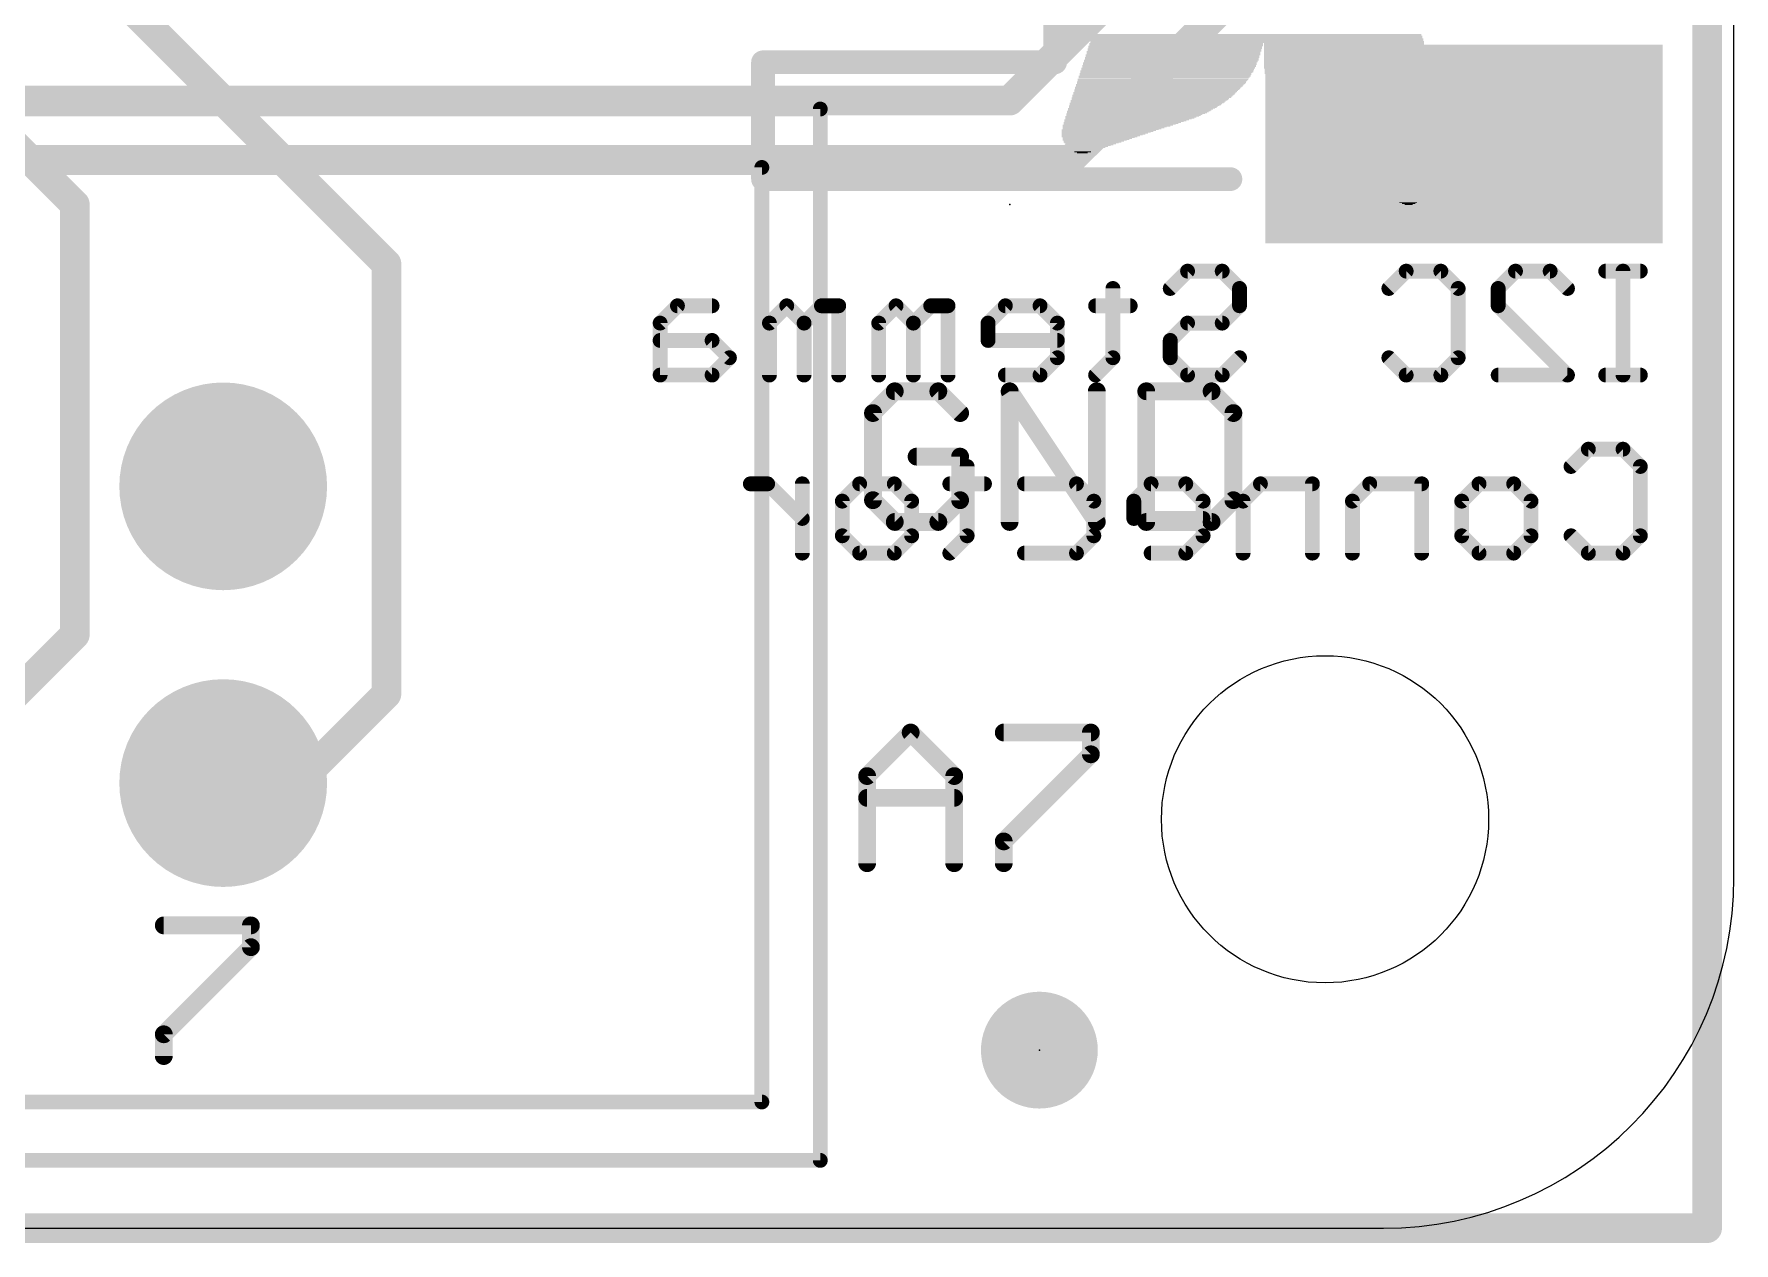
# Model space of a CAD drawing. Extents: x -0.1 to 65, y -0.1 to 31.1.
# Drawn here: x 50.45 to 65, y -0.13 to 10.22 of the extents above; entities that cross this region are included whole.
import ezdxf

# ---------------------------------------------------------------- set-up
doc = ezdxf.new("R2010")
doc.units = 0
for name, color, linetype in [('1', 12, 'CONTINUOUS'), ('16', 5, 'CONTINUOUS'), ('17', 110, 'CONTINUOUS'), ('20', 4, 'CONTINUOUS'), ('21', 40, 'CONTINUOUS'), ('22', 6, 'CONTINUOUS'), ('23', 40, 'CONTINUOUS')]:
    doc.layers.add(name, color=color, linetype=linetype)

# ---------------------------------------------------------------- blocks, each defined once
blk = doc.blocks.new('PIE')
at = {"const_width": 0.5}
blk.add_lwpolyline([(0, -0.25, 1), (0, 0.25, 1), (0, -0.25)], format="xyb", dxfattribs=at)
blk = doc.blocks.new('ROUNDP')
at = {"const_width": 0.5}
blk.add_lwpolyline([(0, -0.25, 1), (0, 0.25, 1), (0, -0.25)], format="xyb", dxfattribs=at)
blk = doc.blocks.new('RECT')
blk.add_solid([(-0.5, -0.5), (0.5, -0.5), (-0.5, 0.5), (0.5, 0.5)])

msp = doc.modelspace()

# ---------------------------------------------------------------- linework, layer by layer
at = {"layer": '1', "const_width": 0.254}
for points in [[(64.77, 30.988), (64.77, 0)], [(50.977, 10.745), (53.467, 8.255)], [(49.468, 10.095), (50.8, 8.763)], [(50.8, 8.763), (50.8, 5.08)], [(53.467, 8.255), (53.467, 4.572)], [(50.8, 5.08), (49.53, 3.81)], [(53.467, 4.572), (52.705, 3.81)], [(52.705, 3.81), (52.07, 3.81)], [(64.77, 0), (0, 0)]]:
    msp.add_lwpolyline(points, dxfattribs=at)
at = {"layer": '1', "const_width": 0.127}
for points in [[(50.8635, 8.763, 1), (50.7365, 8.763)], [(50.7551, 8.7181, 1), (50.8449, 8.8079)], [(53.5305, 8.255, 1), (53.4035, 8.255)], [(53.4221, 8.2101, 1), (53.5119, 8.2999)], [(50.7365, 5.08, 1), (50.8635, 5.08)], [(50.8449, 5.0351, 1), (50.7551, 5.1249)], [(53.5119, 4.5271, 1), (53.4221, 4.6169)], [(53.4035, 4.572, 1), (53.5305, 4.572)], [(52.07, 3.8735, 1), (52.07, 3.7465)], [(52.705, 3.7465, 1), (52.705, 3.8735)], [(52.6601, 3.8549, 1), (52.7499, 3.7651)], [(64.7065, 0, 1), (64.8335, 0)], [(64.77, -0.0635, 1), (64.77, 0.0635)]]:
    msp.add_lwpolyline(points, format="xyb", dxfattribs=at)
at = {"layer": '16', "const_width": 0.254}
for points in [[(64.77, 30.988), (64.77, 0)], [(60.96, 11.811), (58.801, 9.652)], [(59.3206, 9.144), (61.4172, 11.2406)], [(58.801, 9.652), (22.225, 9.652)], [(59.3206, 9.144), (19.685, 9.144)], [(64.77, 0), (0, 0)]]:
    msp.add_lwpolyline(points, dxfattribs=at)
at = {"layer": '16', "const_width": 0.127}
for points in [[(58.7561, 9.6969, 1), (58.8459, 9.6071)], [(58.801, 9.5885, 1), (58.801, 9.7155)], [(59.2757, 9.1889, 1), (59.3655, 9.0991)], [(59.3206, 9.0805, 1), (59.3206, 9.2075)], [(64.7065, 0, 1), (64.8335, 0)], [(64.77, -0.0635, 1), (64.77, 0.0635)]]:
    msp.add_lwpolyline(points, format="xyb", dxfattribs=at)
at = {"layer": '20'}
for p, q in [((65, 3), (65, 27.6604)), ((3, 0), (62, 0))]:
    msp.add_line(p, q, dxfattribs=at)
msp.add_circle((61.5, 3.5), 1.4, dxfattribs=at)
msp.add_arc((62, 3), 3, 270, 0, dxfattribs=at)
at = {"layer": '21'}
for points, const_width in [([(57.18, 9.58), (29.18, 9.58)], 0.127), ([(57.18, 0.58), (57.18, 9.58)], 0.127), ([(56.68, 9.08), (29.68, 9.08)], 0.127), ([(56.68, 1.08), (56.68, 9.08)], 0.127), ([(57.8175, 7.1638), (57.6311, 6.9773)], 0.1524), ([(58.1904, 7.1638), (57.8175, 7.1638)], 0.1524), ([(58.3768, 6.9773), (58.1904, 7.1638)], 0.1524), ([(58.8005, 6.0452), (58.8005, 7.1638)], 0.1524), ([(58.8005, 7.1638), (59.5462, 6.0452)], 0.1524), ([(59.5462, 6.0452), (59.5462, 7.1638)], 0.1524), ([(59.9699, 7.1638), (59.9699, 6.0452)], 0.1524), ([(60.5292, 7.1638), (59.9699, 7.1638)], 0.1524), ([(60.7156, 6.9773), (60.5292, 7.1638)], 0.1524), ([(57.6311, 6.9773), (57.6311, 6.2316)], 0.1524), ([(60.7156, 6.2316), (60.7156, 6.9773)], 0.1524), ([(58.3768, 6.6045), (58.004, 6.6045)], 0.1524), ([(58.3768, 6.2316), (58.3768, 6.6045)], 0.1524), ([(57.6311, 6.2316), (57.8175, 6.0452)], 0.1524), ([(58.1904, 6.0452), (58.3768, 6.2316)], 0.1524), ([(60.5292, 6.0452), (60.7156, 6.2316)], 0.1524), ([(57.8175, 6.0452), (58.1904, 6.0452)], 0.1524), ([(59.9699, 6.0452), (60.5292, 6.0452)], 0.1524), ([(57.5808, 3.8699), (57.9537, 4.2428)], 0.1524), ([(57.9537, 4.2428), (58.3265, 3.8699)], 0.1524), ([(58.7502, 4.2428), (59.4959, 4.2428)], 0.1524), ([(59.4959, 4.2428), (59.4959, 4.0563)], 0.1524), ([(59.4959, 4.0563), (58.7502, 3.3106)], 0.1524), ([(57.5808, 3.1242), (57.5808, 3.8699)], 0.1524), ([(58.3265, 3.8699), (58.3265, 3.1242)], 0.1524), ([(57.5808, 3.6835), (58.3265, 3.6835)], 0.1524), ([(58.7502, 3.3106), (58.7502, 3.1242)], 0.1524), ([(51.5615, 2.5918), (52.3072, 2.5918)], 0.1524), ([(52.3072, 2.5918), (52.3072, 2.4053)], 0.1524), ([(52.3072, 2.4053), (51.5615, 1.6596)], 0.1524), ([(51.5615, 1.6596), (51.5615, 1.4732)], 0.1524), ([(44.43, 1.08), (56.68, 1.08)], 0.127), ([(29.18, 0.58), (57.18, 0.58)], 0.127)]:
    msp.add_lwpolyline(points, dxfattribs=dict(at, const_width=const_width))
for points, const_width in [([(57.2118, 9.58, 1), (57.1482, 9.58)], 0.0635), ([(57.18, 9.5482, 1), (57.18, 9.6118)], 0.0635), ([(56.7118, 9.08, 1), (56.6482, 9.08)], 0.0635), ([(56.68, 9.0482, 1), (56.68, 9.1118)], 0.0635), ([(57.8175, 7.2019, 1), (57.8175, 7.1257)], 0.0762), ([(57.8445, 7.1368, 1), (57.7906, 7.1907)], 0.0762), ([(58.2173, 7.1907, 1), (58.1634, 7.1368)], 0.0762), ([(58.1904, 7.1257, 1), (58.1904, 7.2019)], 0.0762), ([(58.8386, 7.1638, 1), (58.7624, 7.1638)], 0.0762), ([(58.8322, 7.1849, 1), (58.7688, 7.1426)], 0.0762), ([(59.5843, 7.1638, 1), (59.5081, 7.1638)], 0.0762), ([(60.008, 7.1638, 1), (59.9318, 7.1638)], 0.0762), ([(59.9699, 7.2019, 1), (59.9699, 7.1257)], 0.0762), ([(60.5561, 7.1907, 1), (60.5022, 7.1368)], 0.0762), ([(60.5292, 7.1257, 1), (60.5292, 7.2019)], 0.0762), ([(57.6692, 6.9773, 1), (57.593, 6.9773)], 0.0762), ([(57.6042, 7.0043, 1), (57.658, 6.9504)], 0.0762), ([(58.3499, 6.9504, 1), (58.4037, 7.0043)], 0.0762), ([(60.7537, 6.9773, 1), (60.6775, 6.9773)], 0.0762), ([(60.6887, 6.9504, 1), (60.7425, 7.0043)], 0.0762), ([(58.004, 6.6426, 1), (58.004, 6.5664)], 0.0762), ([(58.4149, 6.6045, 1), (58.3387, 6.6045)], 0.0762), ([(58.3768, 6.5664, 1), (58.3768, 6.6426)], 0.0762), ([(57.658, 6.2586, 1), (57.6042, 6.2047)], 0.0762), ([(57.593, 6.2316, 1), (57.6692, 6.2316)], 0.0762), ([(58.3387, 6.2316, 1), (58.4149, 6.2316)], 0.0762), ([(58.4037, 6.2047, 1), (58.3499, 6.2586)], 0.0762), ([(60.6775, 6.2316, 1), (60.7537, 6.2316)], 0.0762), ([(60.7425, 6.2047, 1), (60.6887, 6.2586)], 0.0762), ([(57.8175, 6.0833, 1), (57.8175, 6.0071)], 0.0762), ([(58.1904, 6.0071, 1), (58.1904, 6.0833)], 0.0762), ([(59.9699, 6.0833, 1), (59.9699, 6.0071)], 0.0762), ([(60.5292, 6.0071, 1), (60.5292, 6.0833)], 0.0762), ([(57.7906, 6.0183, 1), (57.8445, 6.0721)], 0.0762), ([(58.1634, 6.0721, 1), (58.2173, 6.0183)], 0.0762), ([(58.7624, 6.0452, 1), (58.8386, 6.0452)], 0.0762), ([(59.5081, 6.0452, 1), (59.5843, 6.0452)], 0.0762), ([(59.5145, 6.0241, 1), (59.5779, 6.0663)], 0.0762), ([(59.9318, 6.0452, 1), (60.008, 6.0452)], 0.0762), ([(60.5022, 6.0721, 1), (60.5561, 6.0183)], 0.0762), ([(57.9806, 4.2697, 1), (57.9267, 4.2158)], 0.0762), ([(57.9806, 4.2158, 1), (57.9267, 4.2697)], 0.0762), ([(58.7502, 4.2809, 1), (58.7502, 4.2047)], 0.0762), ([(59.534, 4.2428, 1), (59.4578, 4.2428)], 0.0762), ([(59.4959, 4.2047, 1), (59.4959, 4.2809)], 0.0762), ([(59.4578, 4.0563, 1), (59.534, 4.0563)], 0.0762), ([(59.5228, 4.0294, 1), (59.469, 4.0833)], 0.0762), ([(57.6189, 3.8699, 1), (57.5427, 3.8699)], 0.0762), ([(57.5539, 3.8968, 1), (57.6077, 3.843)], 0.0762), ([(58.3646, 3.8699, 1), (58.2884, 3.8699)], 0.0762), ([(58.2996, 3.843, 1), (58.3534, 3.8968)], 0.0762), ([(57.5808, 3.7216, 1), (57.5808, 3.6454)], 0.0762), ([(58.3265, 3.6454, 1), (58.3265, 3.7216)], 0.0762), ([(58.7883, 3.3106, 1), (58.7121, 3.3106)], 0.0762), ([(58.7233, 3.3376, 1), (58.7771, 3.2837)], 0.0762), ([(57.5427, 3.1242, 1), (57.6189, 3.1242)], 0.0762), ([(58.2884, 3.1242, 1), (58.3646, 3.1242)], 0.0762), ([(58.7121, 3.1242, 1), (58.7883, 3.1242)], 0.0762), ([(51.5615, 2.6299, 1), (51.5615, 2.5537)], 0.0762), ([(52.3453, 2.5918, 1), (52.2691, 2.5918)], 0.0762), ([(52.3072, 2.5537, 1), (52.3072, 2.6299)], 0.0762), ([(52.3341, 2.3784, 1), (52.2803, 2.4323)], 0.0762), ([(52.2691, 2.4053, 1), (52.3453, 2.4053)], 0.0762), ([(51.5996, 1.6596, 1), (51.5234, 1.6596)], 0.0762), ([(51.5346, 1.6866, 1), (51.5884, 1.6327)], 0.0762), ([(51.5234, 1.4732, 1), (51.5996, 1.4732)], 0.0762), ([(56.6482, 1.08, 1), (56.7118, 1.08)], 0.0635), ([(56.68, 1.0483, 1), (56.68, 1.1118)], 0.0635), ([(57.1482, 0.58, 1), (57.2118, 0.58)], 0.0635), ([(57.18, 0.5483, 1), (57.18, 0.6118)], 0.0635)]:
    msp.add_lwpolyline(points, format="xyb", dxfattribs=dict(at, const_width=const_width))
at = {"layer": '22'}
for points, const_width in [([(59.19, 9.98), (59.19, 11.23)], 0.2032), ([(56.69, 8.98), (56.69, 9.98)], 0.2032), ([(56.69, 9.98), (59.19, 9.98)], 0.2032), ([(60.69, 8.98), (56.69, 8.98)], 0.2032), ([(60.1751, 8.044), (60.3234, 8.1923)], 0.127), ([(60.3234, 8.1923), (60.62, 8.1923)], 0.127), ([(60.62, 8.1923), (60.7683, 8.044)], 0.127), ([(62.0461, 8.044), (62.1944, 8.1923)], 0.127), ([(62.1944, 8.1923), (62.491, 8.1923)], 0.127), ([(62.491, 8.1923), (62.6393, 8.044)], 0.127), ([(62.9817, 8.044), (63.1299, 8.1923)], 0.127), ([(63.1299, 8.1923), (63.4265, 8.1923)], 0.127), ([(63.4265, 8.1923), (63.5748, 8.044)], 0.127), ([(64.1985, 8.1923), (63.9019, 8.1923)], 0.127), ([(64.0502, 7.3025), (64.0502, 8.1923)], 0.127), ([(59.6845, 8.044), (59.6845, 7.4508)], 0.127), ([(60.7683, 8.044), (60.7683, 7.8957)], 0.127), ([(62.6393, 8.044), (62.6393, 7.4508)], 0.127), ([(62.9817, 7.8957), (62.9817, 8.044)], 0.127), ([(55.9576, 7.8957), (55.8093, 7.7474)], 0.127), ([(56.2542, 7.8957), (55.9576, 7.8957)], 0.127), ([(56.8932, 7.8957), (56.7449, 7.7474)], 0.127), ([(57.0414, 7.7474), (56.8932, 7.8957)], 0.127), ([(57.1897, 7.8957), (57.0414, 7.7474)], 0.127), ([(57.338, 7.8957), (57.1897, 7.8957)], 0.127), ([(57.338, 7.3025), (57.338, 7.8957)], 0.127), ([(57.8287, 7.8957), (57.6804, 7.7474)], 0.127), ([(57.977, 7.7474), (57.8287, 7.8957)], 0.127), ([(58.1253, 7.8957), (57.977, 7.7474)], 0.127), ([(58.2736, 7.8957), (58.1253, 7.8957)], 0.127), ([(58.2736, 7.3025), (58.2736, 7.8957)], 0.127), ([(58.7642, 7.8957), (58.6159, 7.7474)], 0.127), ([(59.0608, 7.8957), (58.7642, 7.8957)], 0.127), ([(59.2091, 7.7474), (59.0608, 7.8957)], 0.127), ([(59.8327, 7.8957), (59.5362, 7.8957)], 0.127), ([(60.7683, 7.8957), (60.62, 7.7474)], 0.127), ([(63.5748, 7.3025), (62.9817, 7.8957)], 0.127), ([(55.8093, 7.7474), (55.8093, 7.3025)], 0.127), ([(56.7449, 7.7474), (56.7449, 7.3025)], 0.127), ([(57.0414, 7.7474), (57.0414, 7.3025)], 0.127), ([(57.6804, 7.7474), (57.6804, 7.3025)], 0.127), ([(57.977, 7.7474), (57.977, 7.3025)], 0.127), ([(58.6159, 7.7474), (58.6159, 7.5991)], 0.127), ([(59.2091, 7.4508), (59.2091, 7.7474)], 0.127), ([(60.3234, 7.7474), (60.1751, 7.5991)], 0.127), ([(60.62, 7.7474), (60.3234, 7.7474)], 0.127), ([(56.2542, 7.5991), (55.8093, 7.5991)], 0.127), ([(56.4025, 7.4508), (56.2542, 7.5991)], 0.127), ([(58.6159, 7.5991), (59.2091, 7.5991)], 0.127), ([(60.1751, 7.5991), (60.1751, 7.4508)], 0.127), ([(56.2542, 7.3025), (56.4025, 7.4508)], 0.127), ([(59.0608, 7.3025), (59.2091, 7.4508)], 0.127), ([(59.6845, 7.4508), (59.5362, 7.3025)], 0.127), ([(60.1751, 7.4508), (60.3234, 7.3025)], 0.127), ([(60.62, 7.3025), (60.7683, 7.4508)], 0.127), ([(62.1944, 7.3025), (62.0461, 7.4508)], 0.127), ([(62.6393, 7.4508), (62.491, 7.3025)], 0.127), ([(55.8093, 7.3025), (56.2542, 7.3025)], 0.127), ([(58.7642, 7.3025), (59.0608, 7.3025)], 0.127), ([(60.3234, 7.3025), (60.62, 7.3025)], 0.127), ([(62.491, 7.3025), (62.1944, 7.3025)], 0.127), ([(62.9817, 7.3025), (63.5748, 7.3025)], 0.127), ([(64.1985, 7.3025), (63.9019, 7.3025)], 0.127), ([(63.6053, 6.52), (63.7536, 6.6683)], 0.127), ([(63.7536, 6.6683), (64.0502, 6.6683)], 0.127), ([(64.0502, 6.6683), (64.1985, 6.52)], 0.127), ([(58.4371, 6.52), (58.4371, 5.9268)], 0.127), ([(64.1985, 6.52), (64.1985, 5.9268)], 0.127), ([(56.7296, 6.3717), (56.5813, 6.3717)], 0.127), ([(57.0262, 6.0751), (56.7296, 6.3717)], 0.127), ([(57.0262, 5.7785), (57.0262, 6.3717)], 0.127), ([(57.3685, 6.2234), (57.5168, 6.3717)], 0.127), ([(57.5168, 6.3717), (57.8134, 6.3717)], 0.127), ([(57.8134, 6.3717), (57.9617, 6.2234)], 0.127), ([(58.5854, 6.3717), (58.2888, 6.3717)], 0.127), ([(58.9277, 6.3717), (59.3726, 6.3717)], 0.127), ([(59.3726, 6.3717), (59.5209, 6.2234)], 0.127), ([(60.0115, 6.3717), (59.8633, 6.2234)], 0.127), ([(60.3081, 6.3717), (60.0115, 6.3717)], 0.127), ([(60.4564, 6.2234), (60.3081, 6.3717)], 0.127), ([(60.9471, 6.3717), (60.7988, 6.2234)], 0.127), ([(61.3919, 6.3717), (60.9471, 6.3717)], 0.127), ([(61.3919, 5.7785), (61.3919, 6.3717)], 0.127), ([(61.8826, 6.3717), (61.7343, 6.2234)], 0.127), ([(62.3275, 6.3717), (61.8826, 6.3717)], 0.127), ([(62.3275, 5.7785), (62.3275, 6.3717)], 0.127), ([(62.6698, 6.2234), (62.8181, 6.3717)], 0.127), ([(62.8181, 6.3717), (63.1147, 6.3717)], 0.127), ([(63.1147, 6.3717), (63.263, 6.2234)], 0.127), ([(57.3685, 5.9268), (57.3685, 6.2234)], 0.127), ([(57.9617, 6.2234), (57.9617, 5.9268)], 0.127), ([(59.5209, 6.2234), (59.5209, 5.9268)], 0.127), ([(59.8633, 6.2234), (59.8633, 6.0751)], 0.127), ([(60.4564, 5.9268), (60.4564, 6.2234)], 0.127), ([(60.7988, 6.2234), (60.7988, 5.7785)], 0.127), ([(61.7343, 6.2234), (61.7343, 5.7785)], 0.127), ([(62.6698, 5.9268), (62.6698, 6.2234)], 0.127), ([(63.263, 6.2234), (63.263, 5.9268)], 0.127), ([(59.8633, 6.0751), (60.4564, 6.0751)], 0.127), ([(57.5168, 5.7785), (57.3685, 5.9268)], 0.127), ([(57.9617, 5.9268), (57.8134, 5.7785)], 0.127), ([(58.4371, 5.9268), (58.2888, 5.7785)], 0.127), ([(59.5209, 5.9268), (59.3726, 5.7785)], 0.127), ([(60.3081, 5.7785), (60.4564, 5.9268)], 0.127), ([(62.8181, 5.7785), (62.6698, 5.9268)], 0.127), ([(63.263, 5.9268), (63.1147, 5.7785)], 0.127), ([(63.7536, 5.7785), (63.6053, 5.9268)], 0.127), ([(64.1985, 5.9268), (64.0502, 5.7785)], 0.127), ([(57.8134, 5.7785), (57.5168, 5.7785)], 0.127), ([(59.3726, 5.7785), (58.9277, 5.7785)], 0.127), ([(60.0115, 5.7785), (60.3081, 5.7785)], 0.127), ([(63.1147, 5.7785), (62.8181, 5.7785)], 0.127), ([(64.0502, 5.7785), (63.7536, 5.7785)], 0.127)]:
    msp.add_lwpolyline(points, dxfattribs=dict(at, const_width=const_width))
for points, const_width in [([(56.7408, 9.98, 1), (56.6392, 9.98)], 0.1016), ([(56.69, 10.0308, 1), (56.69, 9.9292)], 0.1016), ([(59.19, 9.9292, 1), (59.19, 10.0308)], 0.1016), ([(59.1392, 9.98, 1), (59.2408, 9.98)], 0.1016), ([(56.69, 9.0308, 1), (56.69, 8.9292)], 0.1016), ([(56.6392, 8.98, 1), (56.7408, 8.98)], 0.1016), ([(60.69, 8.9292, 1), (60.69, 9.0308)], 0.1016), ([(60.3234, 8.224, 1), (60.3234, 8.1605)], 0.0635), ([(60.3458, 8.1698, 1), (60.3009, 8.2147)], 0.0635), ([(60.6424, 8.2147, 1), (60.5975, 8.1698)], 0.0635), ([(60.62, 8.1605, 1), (60.62, 8.224)], 0.0635), ([(62.1944, 8.224, 1), (62.1944, 8.1605)], 0.0635), ([(62.2169, 8.1698, 1), (62.172, 8.2147)], 0.0635), ([(62.5135, 8.2147, 1), (62.4686, 8.1698)], 0.0635), ([(62.491, 8.1605, 1), (62.491, 8.224)], 0.0635), ([(63.1299, 8.224, 1), (63.1299, 8.1605)], 0.0635), ([(63.1524, 8.1698, 1), (63.1075, 8.2147)], 0.0635), ([(63.449, 8.2147, 1), (63.4041, 8.1698)], 0.0635), ([(63.4265, 8.1605, 1), (63.4265, 8.224)], 0.0635), ([(63.9019, 8.224, 1), (63.9019, 8.1605)], 0.0635), ([(64.082, 8.1923, 1), (64.0185, 8.1923)], 0.0635), ([(64.1985, 8.1605, 1), (64.1985, 8.224)], 0.0635), ([(59.7162, 8.044, 1), (59.6527, 8.044)], 0.0635), ([(60.1526, 8.0664, 1), (60.1975, 8.0215)], 0.0635), ([(60.8, 8.044, 1), (60.7365, 8.044)], 0.0635), ([(60.7458, 8.0215, 1), (60.7907, 8.0664)], 0.0635), ([(62.0237, 8.0664, 1), (62.0686, 8.0215)], 0.0635), ([(62.6711, 8.044, 1), (62.6076, 8.044)], 0.0635), ([(62.6169, 8.0215, 1), (62.6618, 8.0664)], 0.0635), ([(63.0134, 8.044, 1), (62.9499, 8.044)], 0.0635), ([(62.9592, 8.0664, 1), (63.0041, 8.0215)], 0.0635), ([(63.5524, 8.0215, 1), (63.5973, 8.0664)], 0.0635), ([(55.9576, 7.9274, 1), (55.9576, 7.8639)], 0.0635), ([(55.9801, 7.8732, 1), (55.9352, 7.9181)], 0.0635), ([(56.2542, 7.8639, 1), (56.2542, 7.9274)], 0.0635), ([(56.9156, 7.9181, 1), (56.8707, 7.8732)], 0.0635), ([(56.9156, 7.8732, 1), (56.8707, 7.9181)], 0.0635), ([(57.1897, 7.9274, 1), (57.1897, 7.8639)], 0.0635), ([(57.2122, 7.8732, 1), (57.1673, 7.9181)], 0.0635), ([(57.3698, 7.8957, 1), (57.3063, 7.8957)], 0.0635), ([(57.338, 7.8639, 1), (57.338, 7.9274)], 0.0635), ([(57.8511, 7.9181, 1), (57.8062, 7.8732)], 0.0635), ([(57.8511, 7.8732, 1), (57.8062, 7.9181)], 0.0635), ([(58.1253, 7.9274, 1), (58.1253, 7.8639)], 0.0635), ([(58.1477, 7.8732, 1), (58.1028, 7.9181)], 0.0635), ([(58.3053, 7.8957, 1), (58.2418, 7.8957)], 0.0635), ([(58.2736, 7.8639, 1), (58.2736, 7.9274)], 0.0635), ([(58.7642, 7.9274, 1), (58.7642, 7.8639)], 0.0635), ([(58.7866, 7.8732, 1), (58.7417, 7.9181)], 0.0635), ([(59.0832, 7.9181, 1), (59.0383, 7.8732)], 0.0635), ([(59.0608, 7.8639, 1), (59.0608, 7.9274)], 0.0635), ([(59.5362, 7.9274, 1), (59.5362, 7.8639)], 0.0635), ([(59.8327, 7.8639, 1), (59.8327, 7.9274)], 0.0635), ([(60.7365, 7.8957, 1), (60.8, 7.8957)], 0.0635), ([(60.7907, 7.8732, 1), (60.7458, 7.9181)], 0.0635), ([(62.9499, 7.8957, 1), (63.0134, 7.8957)], 0.0635), ([(63.0041, 7.9181, 1), (62.9592, 7.8732)], 0.0635), ([(55.8411, 7.7474, 1), (55.7776, 7.7474)], 0.0635), ([(55.7869, 7.7698, 1), (55.8318, 7.7249)], 0.0635), ([(56.7766, 7.7474, 1), (56.7131, 7.7474)], 0.0635), ([(56.7224, 7.7698, 1), (56.7673, 7.7249)], 0.0635), ([(57.0732, 7.7474, 1), (57.0097, 7.7474)], 0.0635), ([(57.019, 7.7698, 1), (57.0639, 7.7249)], 0.0635), ([(57.019, 7.7249, 1), (57.0639, 7.7698)], 0.0635), ([(57.7121, 7.7474, 1), (57.6486, 7.7474)], 0.0635), ([(57.6579, 7.7698, 1), (57.7028, 7.7249)], 0.0635), ([(58.0087, 7.7474, 1), (57.9452, 7.7474)], 0.0635), ([(57.9545, 7.7698, 1), (57.9994, 7.7249)], 0.0635), ([(57.9545, 7.7249, 1), (57.9994, 7.7698)], 0.0635), ([(58.6476, 7.7474, 1), (58.5841, 7.7474)], 0.0635), ([(58.5934, 7.7698, 1), (58.6383, 7.7249)], 0.0635), ([(59.2408, 7.7474, 1), (59.1773, 7.7474)], 0.0635), ([(59.1866, 7.7249, 1), (59.2315, 7.7698)], 0.0635), ([(60.3234, 7.7791, 1), (60.3234, 7.7156)], 0.0635), ([(60.3458, 7.7249, 1), (60.3009, 7.7698)], 0.0635), ([(60.5975, 7.7698, 1), (60.6424, 7.7249)], 0.0635), ([(60.62, 7.7156, 1), (60.62, 7.7791)], 0.0635), ([(55.8093, 7.6308, 1), (55.8093, 7.5673)], 0.0635), ([(56.2767, 7.6215, 1), (56.2318, 7.5766)], 0.0635), ([(56.2542, 7.5673, 1), (56.2542, 7.6308)], 0.0635), ([(58.5841, 7.5991, 1), (58.6476, 7.5991)], 0.0635), ([(58.6159, 7.6308, 1), (58.6159, 7.5673)], 0.0635), ([(59.2091, 7.5673, 1), (59.2091, 7.6308)], 0.0635), ([(60.2068, 7.5991, 1), (60.1433, 7.5991)], 0.0635), ([(60.1526, 7.6215, 1), (60.1975, 7.5766)], 0.0635), ([(56.425, 7.4283, 1), (56.3801, 7.4732)], 0.0635), ([(56.3801, 7.4283, 1), (56.425, 7.4732)], 0.0635), ([(59.1773, 7.4508, 1), (59.2408, 7.4508)], 0.0635), ([(59.2315, 7.4283, 1), (59.1866, 7.4732)], 0.0635), ([(59.6527, 7.4508, 1), (59.7162, 7.4508)], 0.0635), ([(59.7069, 7.4283, 1), (59.662, 7.4732)], 0.0635), ([(60.1433, 7.4508, 1), (60.2068, 7.4508)], 0.0635), ([(60.1975, 7.4732, 1), (60.1526, 7.4283)], 0.0635), ([(60.7907, 7.4283, 1), (60.7458, 7.4732)], 0.0635), ([(62.0686, 7.4732, 1), (62.0237, 7.4283)], 0.0635), ([(62.6076, 7.4508, 1), (62.6711, 7.4508)], 0.0635), ([(62.6618, 7.4283, 1), (62.6169, 7.4732)], 0.0635), ([(55.8093, 7.3342, 1), (55.8093, 7.2708)], 0.0635), ([(55.7776, 7.3025, 1), (55.8411, 7.3025)], 0.0635), ([(56.2318, 7.325, 1), (56.2767, 7.28)], 0.0635), ([(56.2542, 7.2708, 1), (56.2542, 7.3342)], 0.0635), ([(56.7131, 7.3025, 1), (56.7766, 7.3025)], 0.0635), ([(57.0097, 7.3025, 1), (57.0732, 7.3025)], 0.0635), ([(57.3063, 7.3025, 1), (57.3698, 7.3025)], 0.0635), ([(57.6486, 7.3025, 1), (57.7121, 7.3025)], 0.0635), ([(57.9452, 7.3025, 1), (58.0087, 7.3025)], 0.0635), ([(58.2418, 7.3025, 1), (58.3053, 7.3025)], 0.0635), ([(58.7642, 7.3342, 1), (58.7642, 7.2708)], 0.0635), ([(59.0383, 7.325, 1), (59.0832, 7.28)], 0.0635), ([(59.0608, 7.2708, 1), (59.0608, 7.3342)], 0.0635), ([(59.5137, 7.325, 1), (59.5586, 7.28)], 0.0635), ([(60.3234, 7.3342, 1), (60.3234, 7.2708)], 0.0635), ([(60.3009, 7.28, 1), (60.3458, 7.325)], 0.0635), ([(60.5975, 7.325, 1), (60.6424, 7.28)], 0.0635), ([(60.62, 7.2708, 1), (60.62, 7.3342)], 0.0635), ([(62.1944, 7.3342, 1), (62.1944, 7.2708)], 0.0635), ([(62.172, 7.28, 1), (62.2169, 7.325)], 0.0635), ([(62.4686, 7.325, 1), (62.5135, 7.28)], 0.0635), ([(62.491, 7.2708, 1), (62.491, 7.3342)], 0.0635), ([(62.9817, 7.3342, 1), (62.9817, 7.2708)], 0.0635), ([(63.5524, 7.28, 1), (63.5973, 7.325)], 0.0635), ([(63.5748, 7.2708, 1), (63.5748, 7.3342)], 0.0635), ([(63.9019, 7.3342, 1), (63.9019, 7.2708)], 0.0635), ([(64.0185, 7.3025, 1), (64.082, 7.3025)], 0.0635), ([(64.1985, 7.2708, 1), (64.1985, 7.3342)], 0.0635), ([(63.7536, 6.7, 1), (63.7536, 6.6365)], 0.0635), ([(63.7761, 6.6458, 1), (63.7312, 6.6907)], 0.0635), ([(64.0727, 6.6907, 1), (64.0278, 6.6458)], 0.0635), ([(64.0502, 6.6365, 1), (64.0502, 6.7)], 0.0635), ([(58.4688, 6.52, 1), (58.4053, 6.52)], 0.0635), ([(63.5829, 6.5424, 1), (63.6278, 6.4975)], 0.0635), ([(64.2303, 6.52, 1), (64.1668, 6.52)], 0.0635), ([(64.176, 6.4975, 1), (64.221, 6.5424)], 0.0635), ([(56.5813, 6.4034, 1), (56.5813, 6.3399)], 0.0635), ([(56.7521, 6.3941, 1), (56.7072, 6.3492)], 0.0635), ([(56.7296, 6.3399, 1), (56.7296, 6.4034)], 0.0635), ([(57.0579, 6.3717, 1), (56.9944, 6.3717)], 0.0635), ([(57.5168, 6.4034, 1), (57.5168, 6.3399)], 0.0635), ([(57.5393, 6.3492, 1), (57.4944, 6.3941)], 0.0635), ([(57.8359, 6.3941, 1), (57.791, 6.3492)], 0.0635), ([(57.8134, 6.3399, 1), (57.8134, 6.4034)], 0.0635), ([(58.2888, 6.4034, 1), (58.2888, 6.3399)], 0.0635), ([(58.5854, 6.3399, 1), (58.5854, 6.4034)], 0.0635), ([(58.9277, 6.4034, 1), (58.9277, 6.3399)], 0.0635), ([(59.3951, 6.3941, 1), (59.3502, 6.3492)], 0.0635), ([(59.3726, 6.3399, 1), (59.3726, 6.4034)], 0.0635), ([(60.0115, 6.4034, 1), (60.0115, 6.3399)], 0.0635), ([(60.034, 6.3492, 1), (59.9891, 6.3941)], 0.0635), ([(60.3306, 6.3941, 1), (60.2857, 6.3492)], 0.0635), ([(60.3081, 6.3399, 1), (60.3081, 6.4034)], 0.0635), ([(60.9471, 6.4034, 1), (60.9471, 6.3399)], 0.0635), ([(60.9695, 6.3492, 1), (60.9246, 6.3941)], 0.0635), ([(61.4237, 6.3717, 1), (61.3602, 6.3717)], 0.0635), ([(61.3919, 6.3399, 1), (61.3919, 6.4034)], 0.0635), ([(61.8826, 6.4034, 1), (61.8826, 6.3399)], 0.0635), ([(61.905, 6.3492, 1), (61.8601, 6.3941)], 0.0635), ([(62.3592, 6.3717, 1), (62.2957, 6.3717)], 0.0635), ([(62.3275, 6.3399, 1), (62.3275, 6.4034)], 0.0635), ([(62.8181, 6.4034, 1), (62.8181, 6.3399)], 0.0635), ([(62.8406, 6.3492, 1), (62.7957, 6.3941)], 0.0635), ([(63.1371, 6.3941, 1), (63.0922, 6.3492)], 0.0635), ([(63.1147, 6.3399, 1), (63.1147, 6.4034)], 0.0635), ([(57.4003, 6.2234, 1), (57.3368, 6.2234)], 0.0635), ([(57.3461, 6.2458, 1), (57.391, 6.2009)], 0.0635), ([(57.9935, 6.2234, 1), (57.93, 6.2234)], 0.0635), ([(57.9393, 6.2009, 1), (57.9842, 6.2458)], 0.0635), ([(59.5527, 6.2234, 1), (59.4892, 6.2234)], 0.0635), ([(59.4985, 6.2009, 1), (59.5434, 6.2458)], 0.0635), ([(59.895, 6.2234, 1), (59.8315, 6.2234)], 0.0635), ([(59.8408, 6.2458, 1), (59.8857, 6.2009)], 0.0635), ([(60.4882, 6.2234, 1), (60.4247, 6.2234)], 0.0635), ([(60.434, 6.2009, 1), (60.4789, 6.2458)], 0.0635), ([(60.8305, 6.2234, 1), (60.767, 6.2234)], 0.0635), ([(60.7763, 6.2458, 1), (60.8212, 6.2009)], 0.0635), ([(61.766, 6.2234, 1), (61.7025, 6.2234)], 0.0635), ([(61.7118, 6.2458, 1), (61.7567, 6.2009)], 0.0635), ([(62.7016, 6.2234, 1), (62.6381, 6.2234)], 0.0635), ([(62.6474, 6.2458, 1), (62.6923, 6.2009)], 0.0635), ([(63.2947, 6.2234, 1), (63.2312, 6.2234)], 0.0635), ([(63.2405, 6.2009, 1), (63.2854, 6.2458)], 0.0635), ([(57.0037, 6.0526, 1), (57.0486, 6.0975)], 0.0635), ([(59.8633, 6.1068, 1), (59.8633, 6.0433)], 0.0635), ([(60.4564, 6.0433, 1), (60.4564, 6.1068)], 0.0635), ([(57.391, 5.9492, 1), (57.3461, 5.9043)], 0.0635), ([(57.9842, 5.9043, 1), (57.9393, 5.9492)], 0.0635), ([(58.4595, 5.9043, 1), (58.4146, 5.9492)], 0.0635), ([(59.5434, 5.9043, 1), (59.4985, 5.9492)], 0.0635), ([(59.8315, 6.0751, 1), (59.895, 6.0751)], 0.0635), ([(60.4789, 5.9043, 1), (60.434, 5.9492)], 0.0635), ([(62.6923, 5.9492, 1), (62.6474, 5.9043)], 0.0635), ([(63.2854, 5.9043, 1), (63.2405, 5.9492)], 0.0635), ([(63.6278, 5.9492, 1), (63.5829, 5.9043)], 0.0635), ([(64.221, 5.9043, 1), (64.176, 5.9492)], 0.0635), ([(57.3368, 5.9268, 1), (57.4003, 5.9268)], 0.0635), ([(57.5168, 5.8102, 1), (57.5168, 5.7468)], 0.0635), ([(57.4944, 5.756, 1), (57.5393, 5.801)], 0.0635), ([(57.791, 5.801, 1), (57.8359, 5.756)], 0.0635), ([(57.8134, 5.7468, 1), (57.8134, 5.8102)], 0.0635), ([(57.93, 5.9268, 1), (57.9935, 5.9268)], 0.0635), ([(58.2664, 5.801, 1), (58.3113, 5.756)], 0.0635), ([(58.4053, 5.9268, 1), (58.4688, 5.9268)], 0.0635), ([(58.9277, 5.8102, 1), (58.9277, 5.7468)], 0.0635), ([(59.3502, 5.801, 1), (59.3951, 5.756)], 0.0635), ([(59.3726, 5.7468, 1), (59.3726, 5.8102)], 0.0635), ([(59.4892, 5.9268, 1), (59.5527, 5.9268)], 0.0635), ([(60.0115, 5.8102, 1), (60.0115, 5.7468)], 0.0635), ([(60.2857, 5.801, 1), (60.3306, 5.756)], 0.0635), ([(60.3081, 5.7468, 1), (60.3081, 5.8102)], 0.0635), ([(60.4247, 5.9268, 1), (60.4882, 5.9268)], 0.0635), ([(62.6381, 5.9268, 1), (62.7016, 5.9268)], 0.0635), ([(62.8181, 5.8102, 1), (62.8181, 5.7468)], 0.0635), ([(62.7957, 5.756, 1), (62.8406, 5.801)], 0.0635), ([(63.0922, 5.801, 1), (63.1371, 5.756)], 0.0635), ([(63.1147, 5.7468, 1), (63.1147, 5.8102)], 0.0635), ([(63.2312, 5.9268, 1), (63.2947, 5.9268)], 0.0635), ([(63.7536, 5.8102, 1), (63.7536, 5.7468)], 0.0635), ([(63.7312, 5.756, 1), (63.7761, 5.801)], 0.0635), ([(64.0278, 5.801, 1), (64.0727, 5.756)], 0.0635), ([(64.0502, 5.7468, 1), (64.0502, 5.8102)], 0.0635), ([(64.1668, 5.9268, 1), (64.2303, 5.9268)], 0.0635), ([(56.9944, 5.7785, 1), (57.0579, 5.7785)], 0.0635), ([(60.767, 5.7785, 1), (60.8305, 5.7785)], 0.0635), ([(61.3602, 5.7785, 1), (61.4237, 5.7785)], 0.0635), ([(61.7025, 5.7785, 1), (61.766, 5.7785)], 0.0635), ([(62.2957, 5.7785, 1), (62.3592, 5.7785)], 0.0635)]:
    msp.add_lwpolyline(points, format="xyb", dxfattribs=dict(at, const_width=const_width))
at = {"layer": '23'}
for p in [(58.801, 8.763), (59.055, 1.524)]:
    msp.add_point(p, dxfattribs=at)

# ---------------------------------------------------------------- block references
at = {"layer": '1'}
msp.add_blockref('PIE', (59.055, 1.524), dxfattribs=at)
at = {"layer": '16', "xscale": 3.4, "yscale": 1.7}
msp.add_blockref('RECT', (62.69, 9.28), dxfattribs=at)
at = {"layer": '17', "xscale": 1.778, "yscale": 1.778}
for p in [(52.07, 6.35), (52.07, 6.35), (52.07, 3.81), (52.07, 3.81)]:
    msp.add_blockref('ROUNDP', p, dxfattribs=at)
at = {"layer": '21'}
for p, xscale, yscale in [((60.9156, 10.188), 2.8347, 0.0077), ((60.9156, 10.2108), 2.8194, 0.0076), ((60.9194, 10.2032), 2.827, 0.0076), ((60.9194, 10.1956), 2.827, 0.0076), ((60.9194, 10.2184), 2.8118, 0.0076), ((60.1993, 10.0432), 1.4935, 0.0076), ((60.1955, 10.0356), 1.4859, 0.0077), ((60.2069, 10.0737), 1.4936, 0.0077), ((60.2031, 10.066), 1.4859, 0.0076), ((60.2031, 10.0584), 1.4859, 0.0076), ((60.2031, 10.0508), 1.4859, 0.0076), ((60.2146, 10.0965), 1.4935, 0.0076), ((60.2108, 10.0889), 1.4859, 0.0076), ((60.2108, 10.0813), 1.4859, 0.0076), ((60.2222, 10.1194), 1.4935, 0.0076), ((60.2184, 10.1118), 1.4859, 0.0077), ((60.2184, 10.1041), 1.4859, 0.0076), ((60.226, 10.1422), 1.4859, 0.0076), ((60.226, 10.1346), 1.4859, 0.0076), ((60.226, 10.127), 1.4859, 0.0076), ((60.9156, 10.1651), 2.8499, 0.0076), ((60.9194, 10.1575), 2.8575, 0.0076), ((60.9194, 10.1499), 2.8575, 0.0077), ((60.9194, 10.1803), 2.8423, 0.0076), ((60.9194, 10.1727), 2.8423, 0.0076), ((61.6623, 10.1422), 1.3716, 0.0076), ((61.6623, 10.1346), 1.3716, 0.0076), ((61.6661, 10.127), 1.3792, 0.0076), ((61.6661, 10.1194), 1.3792, 0.0076), ((61.6661, 10.1118), 1.3792, 0.0077), ((61.6661, 10.1041), 1.3792, 0.0076), ((61.67, 10.0965), 1.3869, 0.0076), ((61.67, 10.0889), 1.3869, 0.0076), ((61.67, 10.0813), 1.3869, 0.0076), ((61.67, 10.0737), 1.3869, 0.0077), ((61.6738, 10.066), 1.3945, 0.0076), ((61.6738, 10.0584), 1.3945, 0.0076), ((61.6738, 10.0508), 1.3945, 0.0076), ((61.6738, 10.0432), 1.3945, 0.0076), ((61.6738, 10.0356), 1.3945, 0.0077), ((60.146, 9.906), 1.4783, 0.0076), ((60.146, 9.8984), 1.4783, 0.0076), ((60.1422, 9.8908), 1.4707, 0.0076), ((60.1536, 9.9213), 1.4783, 0.0077), ((60.1536, 9.9136), 1.4783, 0.0076), ((60.1574, 9.9289), 1.4859, 0.0076), ((60.165, 9.9517), 1.4859, 0.0076), ((60.165, 9.9441), 1.4859, 0.0076), ((60.1612, 9.9365), 1.4783, 0.0076), ((60.1727, 9.9746), 1.4859, 0.0076), ((60.1727, 9.967), 1.4859, 0.0076), ((60.1727, 9.9594), 1.4859, 0.0077), ((60.1841, 9.9975), 1.4935, 0.0077), ((60.1803, 9.9898), 1.4859, 0.0076), ((60.1803, 9.9822), 1.4859, 0.0076), ((60.1917, 10.0203), 1.4935, 0.0076), ((60.1879, 10.0127), 1.4859, 0.0076), ((60.1879, 10.0051), 1.4859, 0.0076), ((60.1955, 10.0279), 1.4859, 0.0076), ((61.6776, 10.0279), 1.4021, 0.0076), ((61.6776, 10.0203), 1.4021, 0.0076), ((61.6776, 10.0127), 1.4021, 0.0076), ((61.6776, 10.0051), 1.4021, 0.0076), ((61.6776, 9.9975), 1.4021, 0.0077), ((61.6776, 9.9898), 1.4021, 0.0076), ((61.6776, 9.9822), 1.4021, 0.0076), ((61.6814, 9.9746), 1.4097, 0.0076), ((61.6814, 9.967), 1.4097, 0.0076), ((61.6814, 9.9594), 1.4097, 0.0077), ((61.6814, 9.9517), 1.4097, 0.0076), ((61.6814, 9.9441), 1.4097, 0.0076), ((61.6814, 9.9365), 1.4097, 0.0076), ((61.6814, 9.9289), 1.4097, 0.0076), ((61.6852, 9.9213), 1.4021, 0.0077), ((61.6852, 9.9136), 1.4021, 0.0076), ((61.6852, 9.906), 1.4021, 0.0076), ((61.6852, 9.8984), 1.4021, 0.0076), ((61.6852, 9.8908), 1.4021, 0.0076), ((60.0584, 9.746), 1.4097, 0.0076), ((60.0736, 9.7689), 1.4249, 0.0077), ((60.0698, 9.7612), 1.4173, 0.0076), ((60.066, 9.7536), 1.4097, 0.0076), ((60.0888, 9.7917), 1.4402, 0.0076), ((60.085, 9.7841), 1.4326, 0.0076), ((60.0812, 9.7765), 1.4249, 0.0076), ((60.1002, 9.8146), 1.4478, 0.0076), ((60.1002, 9.807), 1.4478, 0.0077), ((60.0964, 9.7993), 1.4402, 0.0076), ((60.1155, 9.8374), 1.4631, 0.0076), ((60.1117, 9.8298), 1.4555, 0.0076), ((60.1078, 9.8222), 1.4478, 0.0076), ((60.1269, 9.8603), 1.4706, 0.0076), ((60.1231, 9.8527), 1.463, 0.0076), ((60.1193, 9.8451), 1.4554, 0.0077), ((60.1345, 9.8832), 1.4706, 0.0077), ((60.1345, 9.8755), 1.4706, 0.0076), ((60.1307, 9.8679), 1.463, 0.0076), ((61.689, 9.8832), 1.4097, 0.0077), ((61.6928, 9.8755), 1.402, 0.0076), ((61.6928, 9.8679), 1.402, 0.0076), ((61.6928, 9.8603), 1.402, 0.0076), ((61.6928, 9.8527), 1.402, 0.0076), ((61.6966, 9.8451), 1.3944, 0.0077), ((61.6966, 9.8374), 1.3944, 0.0076), ((61.6966, 9.8298), 1.3944, 0.0076), ((61.7004, 9.8222), 1.3868, 0.0076), ((61.7004, 9.8146), 1.3868, 0.0076), ((61.7004, 9.807), 1.3868, 0.0077), ((61.7004, 9.7993), 1.3868, 0.0076), ((61.7042, 9.7917), 1.3792, 0.0076), ((61.7042, 9.7841), 1.3792, 0.0076), ((61.708, 9.7765), 1.3716, 0.0076), ((61.708, 9.7689), 1.3716, 0.0077), ((61.708, 9.7612), 1.3716, 0.0076), ((61.7119, 9.7536), 1.3639, 0.0076), ((61.7119, 9.746), 1.3639, 0.0076), ((59.9516, 9.6088), 1.2878, 0.0076), ((59.944, 9.6012), 1.2726, 0.0076), ((59.9745, 9.6317), 1.3182, 0.0076), ((59.9669, 9.6241), 1.303, 0.0076), ((59.9631, 9.6165), 1.2954, 0.0077), ((59.986, 9.6469), 1.3259, 0.0076), ((59.9821, 9.6393), 1.3182, 0.0076), ((59.9936, 9.6546), 1.3411, 0.0077), ((60.0126, 9.6774), 1.364, 0.0076), ((60.0012, 9.6622), 1.3411, 0.0076), ((60.005, 9.6698), 1.3487, 0.0076), ((60.0278, 9.7003), 1.3792, 0.0076), ((60.024, 9.6927), 1.3716, 0.0077), ((60.0202, 9.685), 1.364, 0.0076), ((60.0393, 9.7155), 1.3869, 0.0076), ((60.0355, 9.7079), 1.3793, 0.0076), ((60.0431, 9.7231), 1.3945, 0.0076), ((60.0545, 9.7384), 1.402, 0.0076), ((60.0507, 9.7308), 1.3944, 0.0077), ((61.7157, 9.7384), 1.3563, 0.0076), ((61.7157, 9.7308), 1.3563, 0.0077), ((61.7157, 9.7231), 1.3563, 0.0076), ((61.7195, 9.7155), 1.3487, 0.0076), ((61.7195, 9.7079), 1.3487, 0.0076), ((61.7233, 9.7003), 1.3411, 0.0076), ((61.7233, 9.6927), 1.3411, 0.0077), ((61.7271, 9.685), 1.3335, 0.0076), ((61.7271, 9.6774), 1.3335, 0.0076), ((61.7309, 9.6698), 1.3258, 0.0076), ((61.7309, 9.6622), 1.3258, 0.0076), ((61.7347, 9.6546), 1.3182, 0.0077), ((61.7385, 9.6469), 1.3106, 0.0076), ((61.7385, 9.6393), 1.3106, 0.0076), ((61.7423, 9.6317), 1.303, 0.0076), ((61.7423, 9.6241), 1.303, 0.0076), ((61.7461, 9.6165), 1.2954, 0.0077), ((61.75, 9.6088), 1.2877, 0.0076), ((61.75, 9.6012), 1.2877, 0.0076), ((59.7535, 9.4564), 0.983, 0.0076), ((59.765, 9.4641), 1.0059, 0.0077), ((59.803, 9.4869), 1.0668, 0.0076), ((59.7916, 9.4793), 1.044, 0.0076), ((59.7802, 9.4717), 1.0211, 0.0076), ((59.8488, 9.5174), 1.143, 0.0076), ((59.8298, 9.5022), 1.1049, 0.0077), ((59.8183, 9.4945), 1.082, 0.0076), ((59.8374, 9.5098), 1.1201, 0.0076), ((59.8678, 9.5326), 1.1658, 0.0076), ((59.8602, 9.525), 1.1506, 0.0076), ((59.8793, 9.5403), 1.1887, 0.0077), ((59.9059, 9.5631), 1.2268, 0.0076), ((59.8983, 9.5555), 1.2116, 0.0076), ((59.8907, 9.5479), 1.1963, 0.0076), ((59.9135, 9.5707), 1.2268, 0.0076), ((59.9288, 9.586), 1.2573, 0.0076), ((59.9212, 9.5784), 1.2421, 0.0077), ((59.9402, 9.5936), 1.265, 0.0076), ((61.7538, 9.5936), 1.2801, 0.0076), ((61.7576, 9.586), 1.2725, 0.0076), ((61.7614, 9.5784), 1.2649, 0.0077), ((61.7614, 9.5707), 1.2649, 0.0076), ((61.7652, 9.5631), 1.2573, 0.0076), ((61.769, 9.5555), 1.2496, 0.0076), ((61.7728, 9.5479), 1.242, 0.0076), ((61.7728, 9.5403), 1.242, 0.0077), ((61.7766, 9.5326), 1.2344, 0.0076), ((61.7804, 9.525), 1.2268, 0.0076), ((61.7842, 9.5174), 1.2192, 0.0076), ((61.7881, 9.5098), 1.2115, 0.0076), ((61.7881, 9.5022), 1.2115, 0.0077), ((61.7919, 9.4945), 1.2039, 0.0076), ((61.7957, 9.4869), 1.1963, 0.0076), ((61.7995, 9.4793), 1.1887, 0.0076), ((61.8033, 9.4717), 1.1811, 0.0076), ((61.8071, 9.4641), 1.1734, 0.0077), ((61.8109, 9.4564), 1.1658, 0.0076), ((59.6621, 9.4031), 0.8306, 0.0076), ((59.6392, 9.3879), 0.7848, 0.0077), ((59.6278, 9.3802), 0.762, 0.0076), ((59.605, 9.365), 0.7163, 0.0076), ((59.5935, 9.3574), 0.6934, 0.0076), ((59.5821, 9.3498), 0.6705, 0.0077), ((59.6507, 9.3955), 0.8077, 0.0076), ((59.6164, 9.3726), 0.7391, 0.0076), ((59.5707, 9.3421), 0.6477, 0.0076), ((59.7269, 9.4412), 0.9449, 0.0076), ((59.7154, 9.4336), 0.922, 0.0076), ((59.6888, 9.4183), 0.8687, 0.0076), ((59.6773, 9.4107), 0.8458, 0.0076), ((59.563, 9.3345), 0.6172, 0.0076), ((59.5516, 9.3269), 0.5944, 0.0076), ((59.5402, 9.3193), 0.5715, 0.0076), ((59.5287, 9.3117), 0.5486, 0.0077), ((59.7002, 9.426), 0.8915, 0.0077), ((59.7421, 9.4488), 0.9601, 0.0076), ((61.8147, 9.4488), 1.1582, 0.0076), ((61.8185, 9.4412), 1.1506, 0.0076), ((61.8223, 9.4336), 1.143, 0.0076), ((61.8262, 9.426), 1.1353, 0.0077), ((61.83, 9.4183), 1.1277, 0.0076), ((61.8338, 9.4107), 1.1201, 0.0076), ((61.8376, 9.4031), 1.1125, 0.0076), ((61.8414, 9.3955), 1.1049, 0.0076), ((61.8452, 9.3879), 1.0972, 0.0077), ((61.849, 9.3802), 1.0896, 0.0076), ((61.8566, 9.3726), 1.0744, 0.0076), ((61.8604, 9.365), 1.0668, 0.0076), ((61.8643, 9.3574), 1.0591, 0.0076), ((61.8681, 9.3498), 1.0515, 0.0077), ((61.8757, 9.3421), 1.0363, 0.0076), ((61.8795, 9.3345), 1.0287, 0.0076), ((61.8833, 9.3269), 1.021, 0.0076), ((61.8909, 9.3193), 1.0058, 0.0076), ((61.8947, 9.3117), 0.9982, 0.0077), ((59.5211, 9.304), 0.5182, 0.0076), ((59.5097, 9.2964), 0.4953, 0.0076), ((59.5021, 9.2888), 0.4649, 0.0076), ((59.483, 9.2736), 0.4114, 0.0077), ((59.4945, 9.2812), 0.4343, 0.0076), ((59.4754, 9.2659), 0.381, 0.0076), ((59.4678, 9.2583), 0.3505, 0.0076), ((59.4602, 9.2507), 0.3201, 0.0076), ((59.4525, 9.2431), 0.2896, 0.0076), ((59.4449, 9.2355), 0.259, 0.0077), ((59.4411, 9.2278), 0.221, 0.0076), ((59.4335, 9.2202), 0.1905, 0.0076), ((59.4259, 9.2126), 0.1447, 0.0076), ((59.4221, 9.205), 0.0915, 0.0076), ((61.8985, 9.304), 0.9906, 0.0076), ((61.9062, 9.2964), 0.9753, 0.0076), ((61.91, 9.2888), 0.9677, 0.0076), ((61.9176, 9.2812), 0.9525, 0.0076), ((61.9214, 9.2736), 0.9448, 0.0077), ((61.9252, 9.2659), 0.9372, 0.0076), ((61.9328, 9.2583), 0.922, 0.0076), ((61.9366, 9.2507), 0.9144, 0.0076), ((61.9405, 9.2431), 0.9067, 0.0076), ((61.9481, 9.2355), 0.8915, 0.0077), ((61.9519, 9.2278), 0.8839, 0.0076), ((61.9557, 9.2202), 0.8763, 0.0076), ((61.9633, 9.2126), 0.861, 0.0076), ((61.9671, 9.205), 0.8534, 0.0076), ((61.9747, 9.1974), 0.8382, 0.0077), ((61.9786, 9.1897), 0.8305, 0.0076), ((61.9824, 9.1821), 0.8229, 0.0076), ((61.99, 9.1745), 0.8077, 0.0076), ((61.9938, 9.1669), 0.8001, 0.0076), ((61.9976, 9.1593), 0.7924, 0.0077), ((62.0052, 9.1516), 0.7772, 0.0076), ((62.009, 9.144), 0.7696, 0.0076), ((62.0167, 9.1364), 0.7543, 0.0076), ((62.0205, 9.1288), 0.7467, 0.0076), ((62.0243, 9.1212), 0.7391, 0.0077), ((62.0319, 9.1135), 0.7239, 0.0076), ((62.0357, 9.1059), 0.7162, 0.0076), ((62.0395, 9.0983), 0.7086, 0.0076), ((62.0471, 9.0907), 0.6934, 0.0076), ((62.0509, 9.0831), 0.6858, 0.0077), ((62.0548, 9.0754), 0.6781, 0.0076), ((62.0624, 9.0678), 0.6629, 0.0076), ((62.0662, 9.0602), 0.6553, 0.0076), ((62.0738, 9.0526), 0.64, 0.0076), ((62.0776, 9.045), 0.6324, 0.0077), ((62.0814, 9.0373), 0.6248, 0.0076), ((62.089, 9.0297), 0.6096, 0.0076), ((62.0929, 9.0221), 0.6019, 0.0076), ((62.0967, 9.0145), 0.5943, 0.0076), ((62.1043, 9.0069), 0.5791, 0.0077), ((62.1081, 8.9992), 0.5715, 0.0076), ((62.1119, 8.9916), 0.5638, 0.0076), ((62.1195, 8.984), 0.5486, 0.0076), ((62.1233, 8.9764), 0.541, 0.0076), ((62.131, 8.9688), 0.5257, 0.0077), ((62.1348, 8.9611), 0.5181, 0.0076), ((62.1386, 8.9535), 0.5105, 0.0076), ((62.1462, 8.9459), 0.4953, 0.0076), ((62.15, 8.9383), 0.4876, 0.0076), ((62.1538, 8.9306), 0.48, 0.0077), ((62.1614, 8.923), 0.4648, 0.0076), ((62.1614, 8.9154), 0.4496, 0.0076), ((62.1653, 8.9078), 0.4419, 0.0076), ((62.1729, 8.9002), 0.4267, 0.0076), ((62.1767, 8.8925), 0.4191, 0.0077), ((62.1843, 8.8849), 0.4038, 0.0076), ((62.1843, 8.8773), 0.3886, 0.0076), ((62.1881, 8.8697), 0.381, 0.0076), ((62.1957, 8.8621), 0.3658, 0.0076), ((62.1958, 8.8544), 0.3505, 0.0077), ((62.1996, 8.8468), 0.3429, 0.0076), ((62.2034, 8.8392), 0.3201, 0.0076), ((62.2033, 8.8316), 0.3048, 0.0076), ((62.211, 8.824), 0.2895, 0.0076), ((62.211, 8.8163), 0.2743, 0.0077), ((62.211, 8.8087), 0.2591, 0.0076), ((62.211, 8.8011), 0.2286, 0.0076), ((62.2148, 8.7935), 0.2057, 0.0076), ((62.211, 8.7859), 0.1829, 0.0076), ((62.211, 8.7782), 0.1524, 0.0077), ((62.2148, 8.7706), 0.1143, 0.0076), ((62.2148, 8.763), 0.0686, 0.0076)]:
    msp.add_blockref('RECT', p, dxfattribs=dict(at, xscale=xscale, yscale=yscale))

doc.saveas('drawing.dxf')
